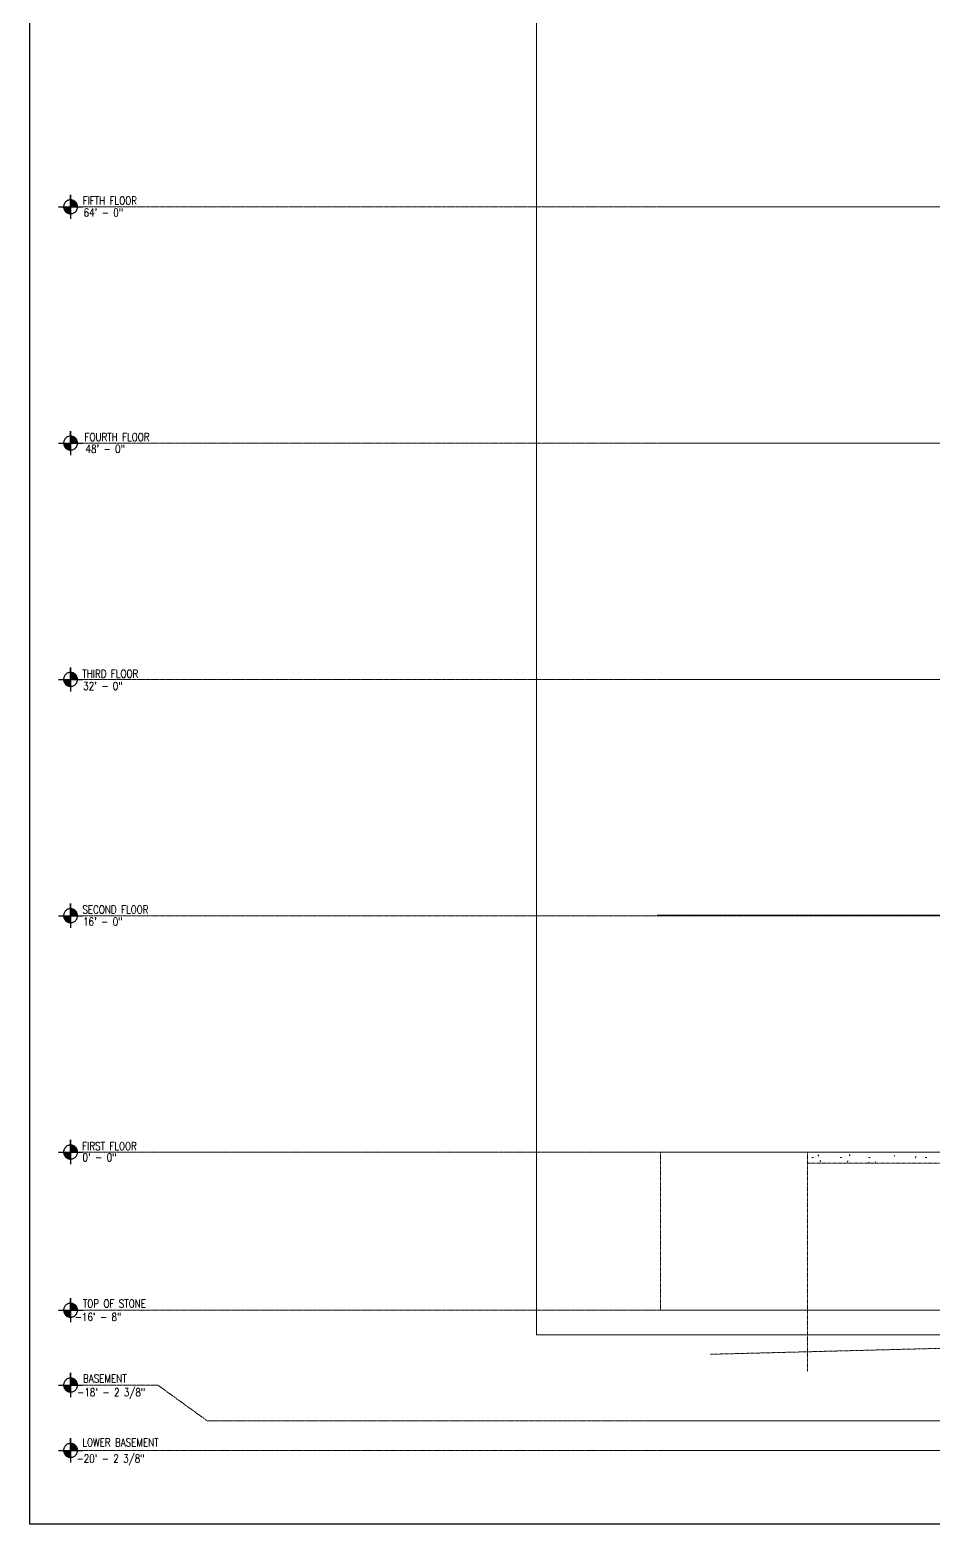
# Model space of a CAD drawing. Header units: inches. Extents: x 11737 to 18084, y -4365 to 1695.
# Drawn here: x 11737 to 12471, y -571 to 643 of the extents above; entities that cross this region are included whole.
import ezdxf

# ---------------------------------------------------------------- set-up
doc = ezdxf.new("R2010")
doc.units = ezdxf.units.IN
doc.header["$MEASUREMENT"] = 0
for name, pattern in [('CENTER2', [1.125, 0.75, -0.125, 0.125, -0.125]), ('INC-200$0$NBK_CenterX2', [1.083333, 0.666667, -0.125, 0.166667, -0.125]), ('NBK_CenterX2', [1.083333, 0.666667, -0.125, 0.166667, -0.125]), ('NBK_Hidden', [0.125, 0.083333, -0.041667])]:
    doc.linetypes.add(name, pattern=pattern)
doc.layers.get('Defpoints').update_dxf_attribs({"color": 250, "lineweight": 0})
for name, color, linetype, lineweight in [('!Dimension', 50, 'Continuous', 5), ('!Gridline', 112, 'NBK_CenterX2', 5), ('!Linetype_Hidden', 210, 'NBK_Hidden', 9), ('!Symbol', 131, 'Continuous', 30), ('INC-200$0$!Gridline @ 1', 112, 'INC-200$0$NBK_CenterX2', 5)]:
    doc.layers.add(name, color=color, linetype=linetype, lineweight=lineweight)
doc.styles.add('Romans', font='romans.shx', dxfattribs={"width": 0.8})

# ---------------------------------------------------------------- blocks, each defined once
blk = doc.blocks.new('WEST ELEVATION GRID')
for p, q in [((-1655, 1010.4), (842.9, 1010.4)), ((-1655, 818.4), (842.9, 818.4)), ((-1655, 626.4), (842.9, 626.4)), ((-1655, 434.9), (842.9, 434.9)), ((-1655, 242.4), (842.9, 242.4)), ((-1655, 113.9), (842.9, 113.9)), ((-1655, 24), (842.9, 24)), ((-1655, 0), (794.9, 0))]:
    blk.add_line(p, q)
blk = doc.blocks.new('A201')
h = blk.add_hatch()
h.set_pattern_fill('FP_19', color=256, style=0, pattern_type=2)
h.set_pattern_definition([(0, (-699.062, 218.4), (30.72, 7.68), [1.267, -21.773, 1.267, -21.773, -122.88]), (0, (-699.062, 218.4), (30.72, 7.68), [-46.08, 1.267, -44.813, 1.267, -21.773, -53.76]), (0, (-699.062, 218.4), (30.72, 7.68), [-115.2, 1.267, -14.093, 1.267, -37.133]), (120, (-687.542, 222.24), (-22.011075, 22.7643), [1.267, -21.773, 1.267, -21.773, -122.88]), (120, (-687.542, 222.24), (-22.011075, 22.7643), [-46.08, 1.267, -44.813, 1.267, -21.773, -53.76]), (120, (-687.542, 222.24), (-22.011075, 22.7643), [-115.2, 1.267, -14.093, 1.267, -37.133]), (240, (-683.702, 237.6), (-8.708925, -30.4443), [1.267, -21.773, 1.267, -21.773, -122.88]), (240, (-683.702, 237.6), (-8.708925, -30.4443), [-46.08, 1.267, -44.813, 1.267, -21.773, -53.76]), (240, (-683.702, 237.6), (-8.708925, -30.4443), [-115.2, 1.267, -14.093, 1.267, -37.133])])
h.paths.add_polyline_path([(-1357.1, 209.4), (-1357.1, 218.4), (-1533, 218.4), (-1533, 209.4), (-1384.3, 209.4)], flags=0)
for p, q in [((-1652.4, 218.4), (-1652.4, 89.9)), ((-1533, 218.4), (-1533, 40)), ((-1533, 209.4), (-1357.1, 209.4)), ((-1652.4, 89.9), (-1287, 89.9)), ((-1356, 60.7), (-1612, 54.1))]:
    blk.add_line(p, q)
blk = doc.blocks.new('E.L.')
at = {"linetype": 'CENTER2', "ltscale": 60}
h = blk.add_hatch(color=256, dxfattribs=at)
h.paths.add_polyline_path([(0.062, 0), (0, 0), (0, -0.062, 0.414214)])
h.paths.add_polyline_path([(0, 0.062, 0.414214), (-0.062, 0), (0, 0)])
for p, q in [((0.107, 0), (-0.107, 0)), ((0, 0.107), (0, -0.107)), ((0, -0.064), (0, 0.107))]:
    blk.add_line(p, q, dxfattribs=at)
blk.add_circle((0, 0), 0.0618, dxfattribs=at)
blk = doc.blocks.new('GRID_ELEV WEST_W')
at = {"layer": '!Gridline'}
for p, q in [((-594.98, -469.2), (1164.09, -469.2)), ((-594.98, -612.05), (1164.09, -612.05)), ((-594.98, -754.91), (1164.09, -754.91)), ((-594.98, -897.77), (1164.09, -897.77)), ((-594.98, -1040.63), (1164.09, -1040.63)), ((-594.98, -1136.24), (1164.09, -1136.24)), ((-594.98, -1220.98), (1164.09, -1220.98))]:
    blk.add_line(p, q, dxfattribs=at)
at = {"layer": '!Gridline', "elevation": -1003.95}
blk.add_lwpolyline([(-594.98, -1181.49), (-542.25, -1181.49), (-512.31, -1203.13)], dxfattribs=at)
at = {"layer": '!Gridline'}
blk.add_lwpolyline([(-512.31, -1203.13), (-493.23, -1203.13), (-493.23, -1203.13), (1164.09, -1203.13)], dxfattribs=at)
at = {"layer": '!Symbol', "xscale": -68.269430746069, "yscale": 68.269430746069, "zscale": 68.269430746069}
for p in [(-594.98, -469.2, -1003.95), (-594.98, -612.05, -1003.95), (-594.98, -754.91, -1003.95), (-594.98, -897.77), (-594.98, -1040.63, -1003.95), (-594.98, -1136.24, -1003.95), (-594.98, -1181.49, -1003.95), (-594.98, -1220.98, -1003.95)]:
    blk.add_blockref('E.L.', p, dxfattribs=at)
at = {"layer": '!Dimension', "attachment_point": 5, "style": 'Romans'}
for s, insert, char_height in [('FIFTH FLOOR', (-571.21, -465.44, -1003.95), 4.8363), ('64\' - 0"', (-575.15, -472.69, -1003.95), 4.836), ('FOURTH FLOOR', (-566.88, -608.41, -1003.95), 4.8363), ('48\' - 0"', (-574.02, -615.55, -1003.95), 4.836), ('THIRD FLOOR', (-570.94, -751.47, -1003.95), 4.8363), ('32\' - 0"', (-575.4, -758.91, -1003.95), 4.836), ('SECOND FLOOR', (-567.87, -894.04), 4.8363), ('16\' - 0"', (-575.49, -901.31), 4.836), ('FIRST FLOOR', (-571.44, -1037.04, -1003.95), 4.8363), ('0\' - 0"', (-577.47, -1043.84, -1003.95), 4.836), ('-16\' - 8"', (-578.33, -1140.33, -1003.95), 4.836), ('TOP OF STONE', (-568.46, -1132.21, -1003.95), 4.8363), ('-18\' - 2 3/8"', (-570.39, -1186.68, -1003.95), 4.8363), ('BASEMENT', (-574.28, -1177.58, -1003.95), 4.836), ('LOWER BASEMENT', (-564.82, -1216.17, -1003.95), 4.8363), ('-20\' - 2 3/8"', (-570.78, -1226.7, -1003.95), 4.8363)]:
    blk.add_mtext(s, dxfattribs=dict(at, insert=insert, char_height=char_height))

msp = doc.modelspace()

# ---------------------------------------------------------------- linework, layer by layer
at = {"color": 4}
msp.add_lwpolyline([(11736.95225, 1553.24217), (15084.43032, 1553.24217), (15084.43032, -571.07582), (11736.95225, -571.07582)], close=True, dxfattribs=at)
at = {"layer": 'Defpoints'}
msp.add_lwpolyline([(12148.50325, 956.65505), (13358.60399, 956.65505), (13358.60399, -417.39875), (12148.50325, -417.39875)], close=True, dxfattribs=at)

# ---------------------------------------------------------------- block references
at = {"layer": '!Linetype_Hidden'}
msp.add_blockref('A201', (13901.7236, -487.19035), dxfattribs=at)
at = {"layer": 'Defpoints'}
msp.add_blockref('WEST ELEVATION GRID', (13901.7236, -511.19035), dxfattribs=at)
at = {"layer": 'INC-200$0$!Gridline @ 1', "xscale": 1.344, "yscale": 1.344, "zscale": 1.344}
msp.add_blockref('GRID_ELEV WEST_W', (12569.66309, 1129.81085), dxfattribs=at)

doc.saveas('drawing.dxf')
